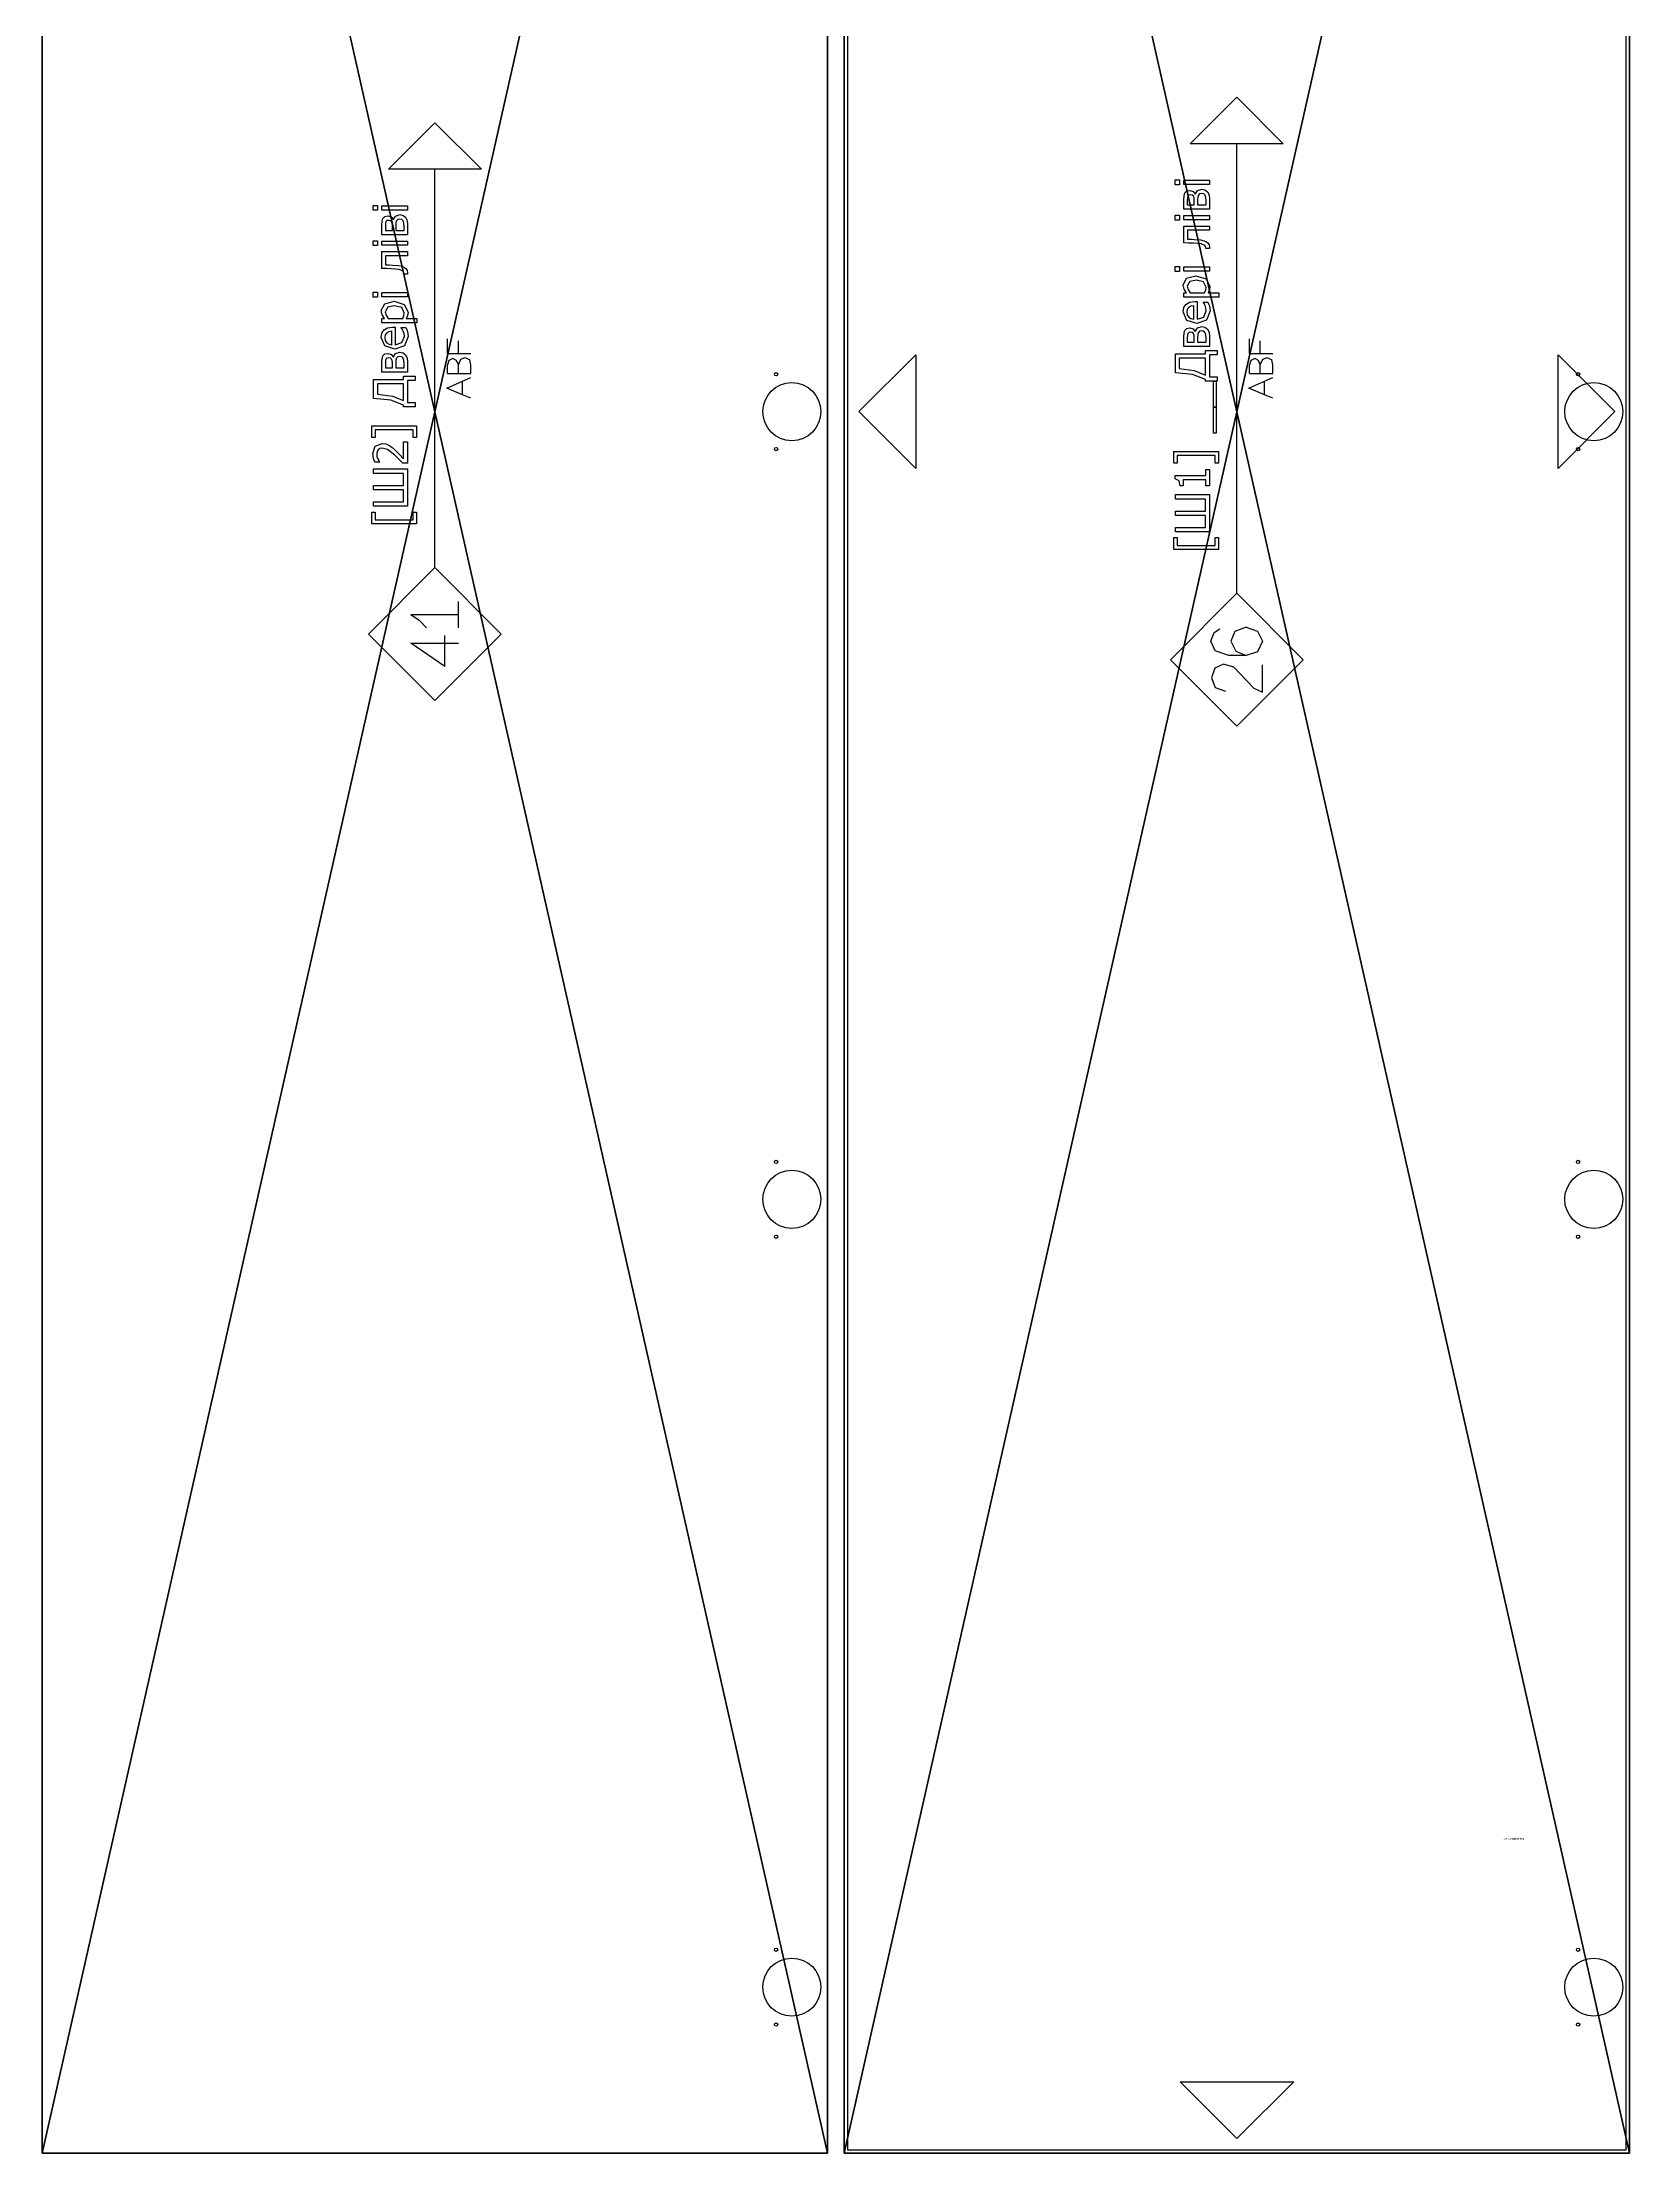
# Model space of a CAD drawing. Header units: millimetres. Extents: x -45532 to 18, y -11338 to 4436.
# Drawn here: x -10303 to -9342, y 0 to 1271 of the extents above; entities that cross this region are included whole.
import ezdxf

# ---------------------------------------------------------------- set-up
doc = ezdxf.new("R2010")
doc.units = ezdxf.units.MM
doc.header["$LTSCALE"] = 25.4
doc.layers.get('0').update_dxf_attribs({"true_color": 0xffffff})
for name, color, linetype, true_color in [('ABF_cuttingLines', 134, 'Continuous', 0x009987), ('ABF_edgeBanding', 252, 'Continuous', 0x777799), ('ABF_Label', 190, 'Continuous', 0x9900ff), ('DEPTH13-ARTICLE96053', 36, 'Continuous', 0x664400), ('DEPTH3.0-ARTICLE46331', 134, 'Continuous', 0x009987)]:
    doc.layers.add(name, color=color, linetype=linetype, true_color=true_color)

# ---------------------------------------------------------------- blocks, each defined once
blk = doc.blocks.new('Group584#1')
at = {"layer": 'DEPTH13-ARTICLE96053', "color": 0}
blk.add_circle((21.5, 0), 17.5, dxfattribs=at)
at = {"layer": 'DEPTH3.0-ARTICLE46331', "color": 0}
for centre in [(31, 22.5), (31, -22.5)]:
    blk.add_circle(centre, 1, dxfattribs=at)
blk = doc.blocks.new('Group586#1')
at = {"layer": 'DEPTH13-ARTICLE96053', "color": 0}
blk.add_circle((21.5, 0), 17.5, dxfattribs=at)
at = {"layer": 'DEPTH3.0-ARTICLE46331', "color": 0}
for centre in [(31, 22.5), (31, -22.5)]:
    blk.add_circle(centre, 1, dxfattribs=at)
blk = doc.blocks.new('Group588#1')
at = {"layer": 'DEPTH13-ARTICLE96053', "color": 0}
blk.add_circle((21.5, 0), 17.5, dxfattribs=at)
at = {"layer": 'DEPTH3.0-ARTICLE46331', "color": 0}
for centre in [(31, 22.5), (31, -22.5)]:
    blk.add_circle(centre, 1, dxfattribs=at)
blk = doc.blocks.new('Group1153#1')
at = {"layer": 'ABF_Label', "color": 0}
for p, q in [((-52.72, 7.03), (-52.72, 24.09)), ((-52.72, 24.09), (-48.16, 24.09)), ((-48.16, 22.84), (-51.19, 22.84)), ((-51.19, 22.84), (-51.19, 8.29)), ((-48.16, 24.09), (-48.16, 22.84)), ((-45.98, 10.47), (-45.98, 23.51)), ((-45.98, 23.51), (-44.25, 23.51)), ((-44.25, 23.51), (-44.25, 11.97)), ((-39.71, 11.97), (-39.71, 23.51)), ((-39.71, 23.51), (-37.98, 23.51)), ((-37.98, 23.51), (-37.98, 11.97)), ((-33.44, 11.97), (-33.44, 23.51)), ((-33.44, 23.51), (-31.71, 23.51)), ((-31.71, 23.51), (-31.71, 10.47)), ((-28.4, 21.73), (-26.43, 22.11)), ((-28.4, 20.54), (-28.4, 21.73)), ((-26.04, 20.54), (-28.4, 20.54)), ((-26.43, 22.11), (-25.72, 23.55)), ((-26.04, 11.8), (-26.04, 20.54)), ((-25.72, 23.55), (-24.36, 23.55)), ((-24.36, 23.55), (-24.36, 11.8)), ((-19.73, 22.84), (-19.73, 24.09)), ((-19.73, 24.09), (-15.18, 24.09)), ((-16.71, 22.84), (-19.73, 22.84)), ((-16.71, 8.29), (-16.71, 22.84)), ((-15.18, 24.09), (-15.18, 7.03)), ((12.33, 12.01), (14.17, 16.9)), ((15.7, 16.26), (14.01, 12.01)), ((14.17, 16.9), (14.86, 23.51)), ((14.86, 23.51), (22.14, 23.51)), ((16.49, 22), (15.7, 16.26)), ((20.41, 22), (16.49, 22)), ((20.41, 12.01), (20.41, 22)), ((22.14, 23.51), (22.14, 12.01)), ((24.92, 10.47), (24.92, 20.25)), ((24.92, 20.25), (28.51, 20.25)), ((28.12, 18.94), (26.55, 18.94)), ((26.55, 18.94), (26.55, 16.26)), ((26.55, 16.26), (28.44, 16.26)), ((29.2, 18.91), (28.12, 18.94)), ((28.44, 16.26), (29.3, 16.31)), ((28.51, 20.25), (30.09, 20.18)), ((29.9, 18.71), (29.2, 18.91)), ((29.3, 16.31), (29.86, 16.55)), ((29.86, 16.55), (30.27, 17.03)), ((30.28, 18.32), (29.9, 18.71)), ((30.09, 20.18), (31.08, 19.85)), ((30.27, 17.03), (30.39, 17.74)), ((30.39, 17.74), (30.28, 18.32)), ((31.7, 16.74), (30.67, 15.88)), ((31.08, 19.85), (31.84, 19.1)), ((32.08, 18), (31.7, 16.74)), ((31.84, 19.1), (32.08, 18)), ((33.65, 15.3), (34.9, 19.11)), ((34.9, 19.11), (38.18, 20.52)), ((35.57, 17.54), (35.32, 16.45)), ((35.32, 16.45), (40.5, 16.45)), ((36.13, 18.39), (35.57, 17.54)), ((36.97, 18.97), (36.13, 18.39)), ((38.08, 19.16), (36.97, 18.97)), ((39.2, 18.97), (38.08, 19.16)), ((38.18, 20.52), (39.79, 20.26)), ((39.94, 18.41), (39.2, 18.97)), ((39.79, 20.26), (41.02, 19.44)), ((40.34, 17.6), (39.94, 18.41)), ((40.5, 16.45), (40.34, 17.6)), ((41.02, 19.44), (41.82, 18.06)), ((41.82, 18.06), (42.1, 16.08)), ((43.77, 6.86), (43.77, 20.25)), ((43.77, 20.25), (45.41, 20.25)), ((45.41, 20.25), (45.41, 19.23)), ((45.41, 19.23), (46.78, 20.15)), ((46.65, 18.64), (45.41, 17.84)), ((45.41, 17.84), (45.41, 12.3)), ((48.01, 18.95), (46.65, 18.64)), ((46.78, 20.15), (48.41, 20.52)), ((49.74, 18.03), (48.01, 18.95)), ((48.41, 20.52), (51.03, 19.19)), ((50.27, 15.43), (49.74, 18.03)), ((51.03, 19.19), (51.97, 15.62)), ((53.6, 21.89), (53.6, 23.6)), ((53.6, 23.6), (55.48, 23.6)), ((55.48, 21.89), (53.6, 21.89)), ((53.72, 10.47), (53.72, 20.25)), ((53.72, 20.25), (55.36, 20.25)), ((55.36, 20.25), (55.36, 10.47)), ((55.48, 23.6), (55.48, 21.89)), ((64.1, 13.68), (64.39, 16.68)), ((64.39, 16.68), (64.46, 18.38)), ((64.46, 18.38), (64.52, 20.25)), ((64.52, 20.25), (70.96, 20.25)), ((65.85, 16.26), (65.67, 13.95)), ((65.9, 17.47), (65.85, 16.26)), ((65.95, 18.87), (65.9, 17.47)), ((69.32, 18.87), (65.95, 18.87)), ((69.32, 10.47), (69.32, 18.87)), ((70.96, 20.25), (70.96, 10.47)), ((73.27, 21.89), (73.27, 23.6)), ((73.27, 23.6), (75.14, 23.6)), ((75.14, 21.89), (73.27, 21.89)), ((73.38, 10.47), (73.38, 20.25)), ((73.38, 20.25), (75.03, 20.25)), ((75.03, 20.25), (75.03, 10.47)), ((75.14, 23.6), (75.14, 21.89)), ((77.44, 10.47), (77.44, 20.25)), ((77.44, 20.25), (81.03, 20.25)), ((80.64, 18.94), (79.07, 18.94)), ((79.07, 18.94), (79.07, 16.26)), ((79.07, 16.26), (80.96, 16.26)), ((81.72, 18.91), (80.64, 18.94)), ((80.96, 16.26), (81.82, 16.31)), ((81.03, 20.25), (82.61, 20.18)), ((82.43, 18.71), (81.72, 18.91)), ((81.82, 16.31), (82.38, 16.55)), ((82.38, 16.55), (82.8, 17.03)), ((82.81, 18.32), (82.43, 18.71)), ((82.61, 20.18), (83.6, 19.85)), ((82.8, 17.03), (82.92, 17.74)), ((82.92, 17.74), (82.81, 18.32)), ((84.22, 16.74), (83.2, 15.88)), ((83.6, 19.85), (84.36, 19.1)), ((84.61, 18), (84.22, 16.74)), ((84.36, 19.1), (84.61, 18)), ((86.77, 21.89), (86.77, 23.6)), ((86.77, 23.6), (88.65, 23.6)), ((88.65, 21.89), (86.77, 21.89)), ((86.89, 10.47), (86.89, 20.25)), ((86.89, 20.25), (88.53, 20.25)), ((88.53, 20.25), (88.53, 10.47)), ((88.65, 23.6), (88.65, 21.89)), ((-105.46, 8.28), (-106.89, 4.38)), ((-101.71, 9.68), (-105.46, 8.28)), ((-98.12, 8.36), (-101.71, 9.68)), ((-96.48, 5.11), (-98.12, 8.36)), ((-93.22, 3.02), (-91.47, 8.25)), ((-91.47, 8.25), (-87.75, 9.95)), ((-87.75, 9.95), (-84.38, 8.62)), ((-84.38, 8.62), (-83.02, 6.5)), ((-51.19, 8.29), (-48.16, 8.29)), ((-48.16, 8.29), (-48.16, 7.03)), ((-31.71, 10.47), (-45.98, 10.47)), ((-44.25, 11.97), (-39.71, 11.97)), ((-37.98, 11.97), (-33.44, 11.97)), ((-28.4, 10.47), (-28.4, 11.8)), ((-28.4, 11.8), (-26.04, 11.8)), ((-22.05, 10.47), (-28.4, 10.47)), ((-24.36, 11.8), (-22.05, 11.8)), ((-22.05, 11.8), (-22.05, 10.47)), ((-19.73, 7.03), (-19.73, 8.29)), ((-19.73, 8.29), (-16.71, 8.29)), ((-8.26, 7.84), (-8.26, 8.98)), ((-8.26, 8.98), (1.53, 8.98)), ((1.53, 8.98), (1.81, 8.98)), ((1.53, 7.84), (1.53, 8.98)), ((1.53, 8.98), (11.61, 8.98)), ((1.81, 8.98), (1.81, 7.84)), ((11.61, 8.98), (11.61, 7.84)), ((11.62, 7.51), (11.62, 12.01)), ((11.62, 12.01), (12.33, 12.01)), ((21.73, 10.5), (13.27, 10.5)), ((13.27, 10.5), (13.27, 7.51)), ((14.01, 12.01), (20.41, 12.01)), ((21.73, 7.51), (21.73, 10.5)), ((22.14, 12.01), (23.38, 12.01)), ((23.38, 12.01), (23.38, 7.51)), ((28.76, 10.47), (24.92, 10.47)), ((28.48, 14.98), (26.55, 14.98)), ((26.55, 14.98), (26.55, 11.78)), ((26.55, 11.78), (27.98, 11.78)), ((27.98, 11.78), (29.35, 11.85)), ((29.46, 14.94), (28.48, 14.98)), ((30.33, 10.63), (28.76, 10.47)), ((29.35, 11.85), (30.19, 12.13)), ((30.11, 14.76), (29.46, 14.94)), ((30.75, 14.22), (30.11, 14.76)), ((30.19, 12.13), (30.73, 12.66)), ((31.57, 11.25), (30.33, 10.63)), ((30.67, 15.88), (30.72, 15.82)), ((30.72, 15.82), (32.05, 15)), ((30.73, 12.66), (30.89, 13.42)), ((30.89, 13.42), (30.75, 14.22)), ((32.32, 12.17), (31.57, 11.25)), ((32.05, 15), (32.59, 13.43)), ((32.59, 13.43), (32.32, 12.17)), ((34.94, 11.56), (33.65, 15.3)), ((38.57, 10.24), (34.94, 11.56)), ((42.1, 15.19), (35.32, 15.19)), ((35.32, 15.19), (36.18, 12.58)), ((36.18, 12.58), (38.56, 11.68)), ((38.56, 11.68), (39.62, 11.8)), ((39.56, 10.31), (38.57, 10.24)), ((40.43, 10.51), (39.56, 10.31)), ((39.62, 11.8), (40.56, 12.11)), ((41.2, 10.78), (40.43, 10.51)), ((40.56, 12.11), (41.31, 12.5)), ((41.92, 11.06), (41.2, 10.78)), ((41.31, 12.5), (41.82, 12.86)), ((41.82, 12.86), (41.92, 12.86)), ((41.92, 12.86), (41.92, 11.06)), ((42.1, 16.08), (42.1, 15.19)), ((45.41, 12.3), (46.52, 11.87)), ((46.56, 10.44), (45.41, 10.96)), ((45.41, 10.96), (45.41, 6.86)), ((46.52, 11.87), (47.58, 11.75)), ((47.85, 10.27), (46.56, 10.44)), ((47.58, 11.75), (49.57, 12.69)), ((50.8, 11.72), (47.85, 10.27)), ((49.57, 12.69), (50.27, 15.43)), ((51.97, 15.62), (50.8, 11.72)), ((55.36, 10.47), (53.72, 10.47)), ((62.33, 10.47), (62.33, 11.9)), ((62.33, 11.9), (62.41, 11.9)), ((62.63, 10.46), (62.33, 10.47)), ((62.41, 11.9), (62.54, 11.89)), ((62.54, 11.89), (62.69, 11.89)), ((62.99, 10.45), (62.63, 10.46)), ((62.69, 11.89), (63.11, 11.95)), ((63.76, 10.58), (62.99, 10.45)), ((63.11, 11.95), (63.46, 12.17)), ((63.46, 12.17), (64.1, 13.68)), ((64.4, 10.97), (63.76, 10.58)), ((64.92, 11.56), (64.4, 10.97)), ((65.35, 12.46), (64.92, 11.56)), ((65.67, 13.95), (65.35, 12.46)), ((70.96, 10.47), (69.32, 10.47)), ((75.03, 10.47), (73.38, 10.47)), ((81.29, 10.47), (77.44, 10.47)), ((81.01, 14.98), (79.07, 14.98)), ((79.07, 14.98), (79.07, 11.78)), ((79.07, 11.78), (80.5, 11.78)), ((80.5, 11.78), (81.88, 11.85)), ((81.98, 14.94), (81.01, 14.98)), ((82.85, 10.63), (81.29, 10.47)), ((81.88, 11.85), (82.72, 12.13)), ((82.64, 14.76), (81.98, 14.94)), ((83.27, 14.22), (82.64, 14.76)), ((82.72, 12.13), (83.25, 12.66)), ((84.1, 11.25), (82.85, 10.63)), ((83.2, 15.88), (83.24, 15.82)), ((83.24, 15.82), (84.58, 15)), ((83.25, 12.66), (83.42, 13.42)), ((83.42, 13.42), (83.27, 14.22)), ((84.84, 12.17), (84.1, 11.25)), ((84.58, 15), (85.12, 13.43)), ((85.12, 13.43), (84.84, 12.17)), ((88.53, 10.47), (86.89, 10.47)), ((-97.74, 1.2), (-105.7, -6.45)), ((-97.74, 1.2), (-96.48, 5.11)), ((-93.22, -3.6), (-93.22, 3.02)), ((-91.53, 0.32), (-93.22, -3.6)), ((-87.75, 2.27), (-91.53, 0.32)), ((-83.99, 0.75), (-87.75, 2.27)), ((-82.37, -3.6), (-83.99, 0.75)), ((-69.41, 0), (102.43, 0)), ((-48.16, 7.03), (-52.72, 7.03)), ((-15.18, 7.03), (-19.73, 7.03)), ((1.53, 7.84), (-8.26, 7.84)), ((1.81, 7.84), (1.53, 7.84)), ((11.61, 7.84), (1.53, 7.84)), ((13.27, 7.51), (11.62, 7.51)), ((23.38, 7.51), (21.73, 7.51)), ((45.41, 6.86), (43.77, 6.86)), ((-105.7, -6.45), (-107.26, -9.78)), ((-91.78, -7.97), (-93.22, -3.6)), ((-87.75, -9.78), (-91.78, -7.97)), ((-83.94, -7.97), (-87.75, -9.78)), ((-82.37, -3.6), (-83.94, -7.97)), ((6.49, -10.57), (8.95, -4.58)), ((8.95, -4.58), (11.61, -10.57)), ((14.53, -4.88), (17.96, -4.88)), ((14.53, -4.88), (14.53, -8.98)), ((19.51, -5.38), (17.96, -4.88)), ((20.29, -6.84), (19.51, -5.38)), ((19.55, -8.25), (20.29, -6.84)), ((22.27, -4.79), (22.27, -8.97)), ((22.27, -4.79), (27.81, -4.79)), ((-107.26, -9.78), (-96.82, -9.78)), ((5.21, -13.72), (6.49, -10.57)), ((6.49, -10.57), (11.61, -10.57)), ((11.61, -10.57), (13.01, -13.72)), ((14.53, -8.98), (14.53, -13.72)), ((14.53, -8.98), (17.96, -8.98)), ((14.53, -13.72), (17.96, -13.72)), ((17.96, -8.98), (19.55, -8.25)), ((17.96, -8.98), (20.04, -9.9)), ((17.96, -13.72), (19.76, -13.36)), ((20.74, -11.59), (19.76, -13.36)), ((20.04, -9.9), (20.74, -11.59)), ((22.27, -8.97), (27.09, -8.97)), ((22.27, -8.97), (22.27, -13.72))]:
    blk.add_line(p, q, dxfattribs=at)
for points in [[(-69.41, 0, 0), (-94.81, -25.4, 0), (-120.21, 0, 0), (-94.81, 25.4, 0), (-69.41, 0, 0)], [(102.43, 17.78, 0), (120.21, 0, 0), (102.43, -17.78, 0), (102.43, 17.78, 0)]]:
    blk.add_polyline3d(points, close=True, dxfattribs=at)
blk = doc.blocks.new('Group1726#1')
at = {"layer": 'ABF_cuttingLines', "color": 0}
blk.add_polyline3d([(-1366, 2095, 0), (-1366, 2, 0), (-897, 2, 0), (-897, 2095, 0), (-1366, 2095, 0)], close=True, dxfattribs=at)
blk = doc.blocks.new('Group1727#1')
at = {"layer": 'ABF_edgeBanding', "color": 0}
for points in [[(-1359.1, 1048.5, 0), (-1324.9, 1082.7, 0), (-1324.9, 1014.3, 0), (-1359.1, 1048.5, 0)], [(-903.8, 1048.5, 0), (-938, 1014.3, 0), (-938, 1082.7, 0), (-903.8, 1048.5, 0)], [(-1131.5, 8.8, 0), (-1165.7, 43.1, 0), (-1097.2, 43.1, 0), (-1131.5, 8.8, 0)]]:
    blk.add_polyline3d(points, close=True, dxfattribs=at)
blk = doc.blocks.new('_____#89')
at = {"color": 0}
for p, q in [((-1368, 2097), (-1368, 0)), ((-1368, 2097, 18), (-1368, 0, 18)), ((-1368, 2097), (-1368, 0)), ((-1368, 2097, 18), (-1368, 0, 18)), ((-895, 0), (-895, 2097)), ((-895, 0, 18), (-895, 2097, 18)), ((-895, 0), (-895, 2097)), ((-895, 0, 18), (-895, 2097, 18)), ((-1368, 0), (-895, 0)), ((-1368, 0, 18), (-895, 0, 18)), ((-1368, 0), (-1368, 0, 18)), ((-1368, 0), (-895, 0)), ((-1368, 0, 18), (-895, 0, 18)), ((-1368, 0), (-1368, 0, 18)), ((-895, 0), (-895, 0, 18)), ((-895, 0), (-895, 0, 18))]:
    blk.add_line(p, q, dxfattribs=at)
ref = blk.add_blockref('Group584#1', (-895, 1048.5, 18), dxfattribs=dict(at, rotation=180))
ref.add_attrib('Skp_GroupInstanceName', '_ABF_hingeCup', (0, 0), dxfattribs={"height": 1})
ref = blk.add_blockref('Group586#1', (-895, 574.3, 18), dxfattribs=dict(at, rotation=180))
ref.add_attrib('Skp_GroupInstanceName', '_ABF_hingeCup', (0, 0), dxfattribs={"height": 1})
ref = blk.add_blockref('Group588#1', (-895, 100, 18), dxfattribs=dict(at, rotation=180))
ref.add_attrib('Skp_GroupInstanceName', '_ABF_hingeCup', (0, 0), dxfattribs={"height": 1})
at = {"layer": 'ABF_cuttingLines', "color": 0}
blk.add_blockref('Group1726#1', (0, 0, 18), dxfattribs=at)
at = {"layer": 'ABF_edgeBanding', "color": 0}
blk.add_blockref('Group1727#1', (0, 0, 18), dxfattribs=at)
at = {"layer": 'ABF_Label', "color": 0}
ref = blk.add_blockref('Group1153#1', (-1131.5, 1048.5, 18), dxfattribs=dict(at, xscale=1.574803149606299, yscale=1.574803149606299, rotation=90))
ref.add_attrib('Skp_GroupInstanceName', '_ABF_Label', (0, 0), dxfattribs={"layer": '0', "height": 1})
at = {"color": 0}
mesh = blk.add_polyface(dxfattribs=at)
corners = [(-895, 2097), (-1368, 0), (-1368, 2097), (-895, 0)]
mesh.append_faces([[corners[k] for k in face] for face in [(0, 1, 2), (1, 0, 3)]], dxfattribs={"vtx0": -1, "color": 0})
at = {"color": 7, "true_color": 0xffffff}
mesh = blk.add_polyface(dxfattribs=at)
corners = [(-895, 0, 18), (-1368, 2097, 18), (-1368, 0, 18), (-895, 2097, 18)]
mesh.append_faces([[corners[k] for k in face] for face in [(0, 1, 2), (1, 0, 3)]], dxfattribs={"vtx0": -1, "color": 7})
at = {"color": 0}
mesh = blk.add_polyface(dxfattribs=at)
corners = [(-1368, 2097, 18), (-1368, 0), (-1368, 0, 18), (-1368, 2097)]
mesh.append_faces([[corners[k] for k in face] for face in [(0, 1, 2), (1, 0, 3)]], dxfattribs={"vtx0": -1, "color": 0})
mesh = blk.add_polyface(dxfattribs=at)
corners = [(-895, 2097), (-895, 0, 18), (-895, 0), (-895, 2097, 18)]
mesh.append_faces([[corners[k] for k in face] for face in [(0, 1, 2), (1, 0, 3)]], dxfattribs={"vtx0": -1, "color": 0})
mesh = blk.add_polyface(dxfattribs=at)
corners = [(-895, 0, 18), (-1368, 0), (-895, 0), (-1368, 0, 18)]
mesh.append_faces([[corners[k] for k in face] for face in [(0, 1, 2), (1, 0, 3)]], dxfattribs={"vtx0": -1, "color": 0})
blk = doc.blocks.new('Group157#1')
at = {"layer": 'DEPTH13-ARTICLE96053', "color": 0}
blk.add_circle((21.5, 0), 17.5, dxfattribs=at)
at = {"layer": 'DEPTH3.0-ARTICLE46331', "color": 0}
for centre in [(31, 22.5), (31, -22.5)]:
    blk.add_circle(centre, 1, dxfattribs=at)
blk = doc.blocks.new('Group159#1')
at = {"layer": 'DEPTH13-ARTICLE96053', "color": 0}
blk.add_circle((21.5, 0), 17.5, dxfattribs=at)
at = {"layer": 'DEPTH3.0-ARTICLE46331', "color": 0}
for centre in [(31, 22.5), (31, -22.5)]:
    blk.add_circle(centre, 1, dxfattribs=at)
blk = doc.blocks.new('Group161#1')
at = {"layer": 'DEPTH13-ARTICLE96053', "color": 0}
blk.add_circle((21.5, 0), 17.5, dxfattribs=at)
at = {"layer": 'DEPTH3.0-ARTICLE46331', "color": 0}
for centre in [(31, 22.5), (31, -22.5)]:
    blk.add_circle(centre, 1, dxfattribs=at)
blk = doc.blocks.new('Group1183#1')
at = {"layer": 'ABF_Label', "color": 0}
for p, q in [((-42.93, 7.03), (-42.93, 24.09)), ((-42.93, 24.09), (-38.37, 24.09)), ((-38.37, 22.84), (-41.39, 22.84)), ((-41.39, 22.84), (-41.39, 8.29)), ((-38.37, 24.09), (-38.37, 22.84)), ((-36.19, 10.47), (-36.19, 23.51)), ((-36.19, 23.51), (-34.46, 23.51)), ((-34.46, 23.51), (-34.46, 11.97)), ((-29.92, 11.97), (-29.92, 23.51)), ((-29.92, 23.51), (-28.19, 23.51)), ((-28.19, 23.51), (-28.19, 11.97)), ((-23.65, 11.97), (-23.65, 23.51)), ((-23.65, 23.51), (-21.91, 23.51)), ((-21.91, 23.51), (-21.91, 10.47)), ((-19.37, 22.99), (-17.85, 23.52)), ((-19.37, 21.13), (-19.37, 22.99)), ((-19.27, 21.13), (-19.37, 21.13)), ((-18.72, 21.49), (-19.27, 21.13)), ((-18.01, 21.85), (-18.72, 21.49)), ((-17.09, 22.15), (-18.01, 21.85)), ((-17.85, 23.52), (-16.02, 23.78)), ((-16.15, 22.26), (-17.09, 22.15)), ((-16.49, 15.44), (-14.46, 18.06)), ((-15.27, 22.13), (-16.15, 22.26)), ((-16.02, 23.78), (-13.16, 22.81)), ((-14.56, 21.74), (-15.27, 22.13)), ((-14.09, 21.06), (-14.56, 21.74)), ((-13.58, 16.45), (-14.55, 15.35)), ((-14.46, 18.06), (-13.92, 20.1)), ((-13.92, 20.1), (-14.09, 21.06)), ((-12.81, 17.58), (-13.58, 16.45)), ((-13.16, 22.81), (-12.13, 20.19)), ((-12.31, 18.78), (-12.81, 17.58)), ((-12.13, 20.19), (-12.31, 18.78)), ((-9.94, 22.84), (-9.94, 24.09)), ((-9.94, 24.09), (-5.39, 24.09)), ((-6.92, 22.84), (-9.94, 22.84)), ((-6.92, 8.29), (-6.92, 22.84)), ((-5.39, 24.09), (-5.39, 7.03)), ((2.54, 12.01), (4.37, 16.9)), ((5.91, 16.26), (4.21, 12.01)), ((4.37, 16.9), (5.07, 23.51)), ((5.07, 23.51), (12.35, 23.51)), ((6.7, 22), (5.91, 16.26)), ((10.62, 22), (6.7, 22)), ((10.62, 12.01), (10.62, 22)), ((12.35, 23.51), (12.35, 12.01)), ((15.13, 10.47), (15.13, 20.25)), ((15.13, 20.25), (18.72, 20.25)), ((18.32, 18.94), (16.76, 18.94)), ((16.76, 18.94), (16.76, 16.26)), ((16.76, 16.26), (18.65, 16.26)), ((19.4, 18.91), (18.32, 18.94)), ((18.65, 16.26), (19.51, 16.31)), ((18.72, 20.25), (20.29, 20.18)), ((20.11, 18.71), (19.4, 18.91)), ((19.51, 16.31), (20.07, 16.55)), ((20.07, 16.55), (20.48, 17.03)), ((20.49, 18.32), (20.11, 18.71)), ((20.29, 20.18), (21.28, 19.85)), ((20.48, 17.03), (20.6, 17.74)), ((20.6, 17.74), (20.49, 18.32)), ((21.91, 16.74), (20.88, 15.88)), ((21.28, 19.85), (22.05, 19.1)), ((22.29, 18), (21.91, 16.74)), ((22.05, 19.1), (22.29, 18)), ((23.86, 15.3), (25.11, 19.11)), ((25.11, 19.11), (28.39, 20.52)), ((25.78, 17.54), (25.53, 16.45)), ((25.53, 16.45), (30.71, 16.45)), ((26.34, 18.39), (25.78, 17.54)), ((27.17, 18.97), (26.34, 18.39)), ((28.29, 19.16), (27.17, 18.97)), ((29.41, 18.97), (28.29, 19.16)), ((28.39, 20.52), (30, 20.26)), ((30.15, 18.41), (29.41, 18.97)), ((30, 20.26), (31.22, 19.44)), ((30.55, 17.6), (30.15, 18.41)), ((30.71, 16.45), (30.55, 17.6)), ((31.22, 19.44), (32.03, 18.06)), ((32.03, 18.06), (32.31, 16.08)), ((33.97, 6.86), (33.97, 20.25)), ((33.97, 20.25), (35.62, 20.25)), ((35.62, 20.25), (35.62, 19.23)), ((35.62, 19.23), (36.98, 20.15)), ((36.86, 18.64), (35.62, 17.84)), ((35.62, 17.84), (35.62, 12.3)), ((38.21, 18.95), (36.86, 18.64)), ((36.98, 20.15), (38.62, 20.52)), ((39.95, 18.03), (38.21, 18.95)), ((38.62, 20.52), (41.24, 19.19)), ((40.48, 15.43), (39.95, 18.03)), ((41.24, 19.19), (42.18, 15.62)), ((43.81, 21.89), (43.81, 23.6)), ((43.81, 23.6), (45.68, 23.6)), ((45.68, 21.89), (43.81, 21.89)), ((43.92, 10.47), (43.92, 20.25)), ((43.92, 20.25), (45.57, 20.25)), ((45.57, 20.25), (45.57, 10.47)), ((45.68, 23.6), (45.68, 21.89)), ((54.31, 13.68), (54.6, 16.68)), ((54.6, 16.68), (54.67, 18.38)), ((54.67, 18.38), (54.72, 20.25)), ((54.72, 20.25), (61.17, 20.25)), ((56.06, 16.26), (55.88, 13.95)), ((56.11, 17.47), (56.06, 16.26)), ((56.16, 18.87), (56.11, 17.47)), ((59.52, 18.87), (56.16, 18.87)), ((59.52, 10.47), (59.52, 18.87)), ((61.17, 20.25), (61.17, 10.47)), ((63.47, 21.89), (63.47, 23.6)), ((63.47, 23.6), (65.35, 23.6)), ((65.35, 21.89), (63.47, 21.89)), ((63.59, 10.47), (63.59, 20.25)), ((63.59, 20.25), (65.23, 20.25)), ((65.23, 20.25), (65.23, 10.47)), ((65.35, 23.6), (65.35, 21.89)), ((67.65, 10.47), (67.65, 20.25)), ((67.65, 20.25), (71.24, 20.25)), ((70.85, 18.94), (69.28, 18.94)), ((69.28, 18.94), (69.28, 16.26)), ((69.28, 16.26), (71.17, 16.26)), ((71.93, 18.91), (70.85, 18.94)), ((71.17, 16.26), (72.03, 16.31)), ((71.24, 20.25), (72.82, 20.18)), ((72.64, 18.71), (71.93, 18.91)), ((72.03, 16.31), (72.59, 16.55)), ((72.59, 16.55), (73, 17.03)), ((73.02, 18.32), (72.64, 18.71)), ((72.82, 20.18), (73.81, 19.85)), ((73, 17.03), (73.13, 17.74)), ((73.13, 17.74), (73.02, 18.32)), ((74.43, 16.74), (73.41, 15.88)), ((73.81, 19.85), (74.57, 19.1)), ((74.82, 18), (74.43, 16.74)), ((74.57, 19.1), (74.82, 18)), ((76.98, 21.89), (76.98, 23.6)), ((76.98, 23.6), (78.85, 23.6)), ((78.85, 21.89), (76.98, 21.89)), ((77.09, 10.47), (77.09, 20.25)), ((77.09, 20.25), (78.74, 20.25)), ((78.74, 20.25), (78.74, 10.47)), ((78.85, 23.6), (78.85, 21.89)), ((-97.47, -3.77), (-88.56, 9.2)), ((-88.56, 9.2), (-88.56, -3.77)), ((-77.6, 9.2), (-79.72, 6)), ((-77.6, 9.2), (-77.6, -9.05)), ((-41.39, 8.29), (-38.37, 8.29)), ((-38.37, 8.29), (-38.37, 7.03)), ((-21.91, 10.47), (-36.19, 10.47)), ((-34.46, 11.97), (-29.92, 11.97)), ((-28.19, 11.97), (-23.65, 11.97)), ((-19.64, 12.3), (-18, 13.87)), ((-19.64, 10.47), (-19.64, 12.3)), ((-11.59, 10.47), (-19.64, 10.47)), ((-18, 13.87), (-16.49, 15.44)), ((-16.38, 13.49), (-18, 11.96)), ((-18, 11.96), (-11.59, 11.96)), ((-14.55, 15.35), (-16.38, 13.49)), ((-11.59, 11.96), (-11.59, 10.47)), ((-9.94, 7.03), (-9.94, 8.29)), ((-9.94, 8.29), (-6.92, 8.29)), ((1.83, 7.51), (1.83, 12.01)), ((1.83, 12.01), (2.54, 12.01)), ((11.94, 10.5), (3.48, 10.5)), ((3.48, 10.5), (3.48, 7.51)), ((4.21, 12.01), (10.62, 12.01)), ((11.94, 7.51), (11.94, 10.5)), ((12.35, 12.01), (13.58, 12.01)), ((13.58, 12.01), (13.58, 7.51)), ((18.97, 10.47), (15.13, 10.47)), ((18.69, 14.98), (16.76, 14.98)), ((16.76, 14.98), (16.76, 11.78)), ((16.76, 11.78), (18.18, 11.78)), ((18.18, 11.78), (19.56, 11.85)), ((19.66, 14.94), (18.69, 14.98)), ((20.53, 10.63), (18.97, 10.47)), ((19.56, 11.85), (20.4, 12.13)), ((20.32, 14.76), (19.66, 14.94)), ((20.95, 14.22), (20.32, 14.76)), ((20.4, 12.13), (20.93, 12.66)), ((21.78, 11.25), (20.53, 10.63)), ((20.88, 15.88), (20.92, 15.82)), ((20.92, 15.82), (22.26, 15)), ((20.93, 12.66), (21.1, 13.42)), ((21.1, 13.42), (20.95, 14.22)), ((22.53, 12.17), (21.78, 11.25)), ((22.26, 15), (22.8, 13.43)), ((22.8, 13.43), (22.53, 12.17)), ((25.15, 11.56), (23.86, 15.3)), ((28.78, 10.24), (25.15, 11.56)), ((32.31, 15.19), (25.53, 15.19)), ((25.53, 15.19), (26.39, 12.58)), ((26.39, 12.58), (28.76, 11.68)), ((28.76, 11.68), (29.83, 11.8)), ((29.77, 10.31), (28.78, 10.24)), ((30.64, 10.51), (29.77, 10.31)), ((29.83, 11.8), (30.77, 12.11)), ((31.41, 10.78), (30.64, 10.51)), ((30.77, 12.11), (31.52, 12.5)), ((32.13, 11.06), (31.41, 10.78)), ((31.52, 12.5), (32.03, 12.86)), ((32.03, 12.86), (32.13, 12.86)), ((32.13, 12.86), (32.13, 11.06)), ((32.31, 16.08), (32.31, 15.19)), ((35.62, 12.3), (36.73, 11.87)), ((36.77, 10.44), (35.62, 10.96)), ((35.62, 10.96), (35.62, 6.86)), ((36.73, 11.87), (37.78, 11.75)), ((38.06, 10.27), (36.77, 10.44)), ((37.78, 11.75), (39.77, 12.69)), ((41.01, 11.72), (38.06, 10.27)), ((39.77, 12.69), (40.48, 15.43)), ((42.18, 15.62), (41.01, 11.72)), ((45.57, 10.47), (43.92, 10.47)), ((52.53, 10.47), (52.53, 11.9)), ((52.53, 11.9), (52.62, 11.9)), ((52.84, 10.46), (52.53, 10.47)), ((52.62, 11.9), (52.75, 11.89)), ((52.75, 11.89), (52.9, 11.89)), ((53.2, 10.45), (52.84, 10.46)), ((52.9, 11.89), (53.31, 11.95)), ((53.97, 10.58), (53.2, 10.45)), ((53.31, 11.95), (53.67, 12.17)), ((53.67, 12.17), (54.31, 13.68)), ((54.61, 10.97), (53.97, 10.58)), ((55.13, 11.56), (54.61, 10.97)), ((55.56, 12.46), (55.13, 11.56)), ((55.88, 13.95), (55.56, 12.46)), ((61.17, 10.47), (59.52, 10.47)), ((65.23, 10.47), (63.59, 10.47)), ((71.5, 10.47), (67.65, 10.47)), ((71.22, 14.98), (69.28, 14.98)), ((69.28, 14.98), (69.28, 11.78)), ((69.28, 11.78), (70.71, 11.78)), ((70.71, 11.78), (72.08, 11.85)), ((72.19, 14.94), (71.22, 14.98)), ((73.06, 10.63), (71.5, 10.47)), ((72.08, 11.85), (72.92, 12.13)), ((72.85, 14.76), (72.19, 14.94)), ((73.48, 14.22), (72.85, 14.76)), ((72.92, 12.13), (73.46, 12.66)), ((74.31, 11.25), (73.06, 10.63)), ((73.41, 15.88), (73.45, 15.82)), ((73.45, 15.82), (74.79, 15)), ((73.46, 12.66), (73.62, 13.42)), ((73.62, 13.42), (73.48, 14.22)), ((75.05, 12.17), (74.31, 11.25)), ((74.79, 15), (75.32, 13.43)), ((75.32, 13.43), (75.05, 12.17)), ((78.74, 10.47), (77.09, 10.47)), ((-79.72, 6), (-82.61, 3.2)), ((-59.62, 0), (92.64, 0)), ((-38.37, 7.03), (-42.93, 7.03)), ((-5.39, 7.03), (-9.94, 7.03)), ((3.48, 7.51), (1.83, 7.51)), ((13.58, 7.51), (11.94, 7.51)), ((35.62, 6.86), (33.97, 6.86)), ((-97.47, -3.77), (-88.56, -3.77)), ((-88.56, -3.77), (-85.62, -3.77)), ((-88.56, -3.77), (-88.56, -9.05)), ((6.49, -10.57), (8.95, -4.58)), ((8.95, -4.58), (11.61, -10.57)), ((14.53, -4.88), (17.96, -4.88)), ((14.53, -4.88), (14.53, -8.98)), ((19.51, -5.38), (17.96, -4.88)), ((20.29, -6.84), (19.51, -5.38)), ((19.55, -8.25), (20.29, -6.84)), ((22.27, -4.79), (22.27, -8.97)), ((22.27, -4.79), (27.81, -4.79)), ((-82.61, -9.05), (-77.6, -9.05)), ((-77.6, -9.05), (-72.57, -9.05)), ((5.21, -13.72), (6.49, -10.57)), ((6.49, -10.57), (11.61, -10.57)), ((11.61, -10.57), (13.01, -13.72)), ((14.53, -8.98), (14.53, -13.72)), ((14.53, -8.98), (17.96, -8.98)), ((14.53, -13.72), (17.96, -13.72)), ((17.96, -8.98), (19.55, -8.25)), ((17.96, -8.98), (20.04, -9.9)), ((17.96, -13.72), (19.76, -13.36)), ((20.74, -11.59), (19.76, -13.36)), ((20.04, -9.9), (20.74, -11.59)), ((22.27, -8.97), (27.09, -8.97)), ((22.27, -8.97), (22.27, -13.72))]:
    blk.add_line(p, q, dxfattribs=at)
for points in [[(-59.62, 0, 0), (-85.02, -25.4, 0), (-110.42, 0, 0), (-85.02, 25.4, 0), (-59.62, 0, 0)], [(92.64, 17.78, 0), (110.42, 0, 0), (92.64, -17.78, 0), (92.64, 17.78, 0)]]:
    blk.add_polyline3d(points, close=True, dxfattribs=at)
blk = doc.blocks.new('Group1728#1')
at = {"layer": 'ABF_cuttingLines', "color": 0}
blk.add_polyline3d([(-2206.4, 2097, 0), (-2679.4, 2097, 0), (-2679.4, 0, 0), (-2206.4, 0, 0), (-2206.4, 2097, 0)], close=True, dxfattribs=at)
blk = doc.blocks.new('_____#90')
at = {"layer": 'ABF_cuttingLines', "color": 0}
for p, q in [((-2679.4, 2097), (-2679.4, 0)), ((-2679.4, 2097, 18), (-2679.4, 0, 18)), ((-2679.4, 2097), (-2679.4, 0)), ((-2679.4, 2097, 18), (-2679.4, 0, 18)), ((-2206.4, 0), (-2206.4, 2097)), ((-2206.4, 0, 18), (-2206.4, 2097, 18)), ((-2206.4, 0), (-2206.4, 2097)), ((-2206.4, 0, 18), (-2206.4, 2097, 18)), ((-2679.4, 0), (-2206.4, 0)), ((-2679.4, 0, 18), (-2206.4, 0, 18)), ((-2679.4, 0), (-2679.4, 0, 18)), ((-2679.4, 0), (-2206.4, 0)), ((-2679.4, 0, 18), (-2206.4, 0, 18)), ((-2679.4, 0), (-2679.4, 0, 18)), ((-2206.4, 0), (-2206.4, 0, 18)), ((-2206.4, 0), (-2206.4, 0, 18))]:
    blk.add_line(p, q, dxfattribs=at)
at = {"color": 0, "rotation": 180}
for name, p in [('Group157#1', (-2206.4, 1048.5, 18)), ('Group159#1', (-2206.4, 574.3, 18)), ('Group161#1', (-2206.4, 100, 18))]:
    blk.add_blockref(name, p, dxfattribs=at)
at = {"layer": 'ABF_cuttingLines', "color": 0}
blk.add_blockref('Group1728#1', (0, 0, 18), dxfattribs=at)
at = {"layer": 'ABF_Label', "color": 0, "xscale": 1.574803149606299, "yscale": 1.574803149606299, "rotation": 90}
blk.add_blockref('Group1183#1', (-2442.9, 1048.5, 18), dxfattribs=at)
at = {"color": 0}
mesh = blk.add_polyface(dxfattribs=at)
corners = [(-2206.4, 2097), (-2679.4, 0), (-2679.4, 2097), (-2206.4, 0)]
mesh.append_faces([[corners[k] for k in face] for face in [(0, 1, 2), (1, 0, 3)]], dxfattribs={"vtx0": -1, "color": 0})
at = {"color": 7, "true_color": 0xffffff}
mesh = blk.add_polyface(dxfattribs=at)
corners = [(-2206.4, 0, 18), (-2679.4, 2097, 18), (-2679.4, 0, 18), (-2206.4, 2097, 18)]
mesh.append_faces([[corners[k] for k in face] for face in [(0, 1, 2), (1, 0, 3)]], dxfattribs={"vtx0": -1, "color": 7})
at = {"color": 0}
mesh = blk.add_polyface(dxfattribs=at)
corners = [(-2679.4, 2097, 18), (-2679.4, 0), (-2679.4, 0, 18), (-2679.4, 2097)]
mesh.append_faces([[corners[k] for k in face] for face in [(0, 1, 2), (1, 0, 3)]], dxfattribs={"vtx0": -1, "color": 0})
mesh = blk.add_polyface(dxfattribs=at)
corners = [(-2206.4, 2097), (-2206.4, 0, 18), (-2206.4, 0), (-2206.4, 2097, 18)]
mesh.append_faces([[corners[k] for k in face] for face in [(0, 1, 2), (1, 0, 3)]], dxfattribs={"vtx0": -1, "color": 0})
mesh = blk.add_polyface(dxfattribs=at)
corners = [(-2206.4, 0, 18), (-2679.4, 0), (-2206.4, 0), (-2679.4, 0, 18)]
mesh.append_faces([[corners[k] for k in face] for face in [(0, 1, 2), (1, 0, 3)]], dxfattribs={"vtx0": -1, "color": 0})
blk = doc.blocks.new('_201238___._KRONOSPAN_5981_PD__NEW_2800207018_THICKNESS_18')
at = {"color": 0}
for name, p in [('_____#90', (-7623.6, 0)), ('_____#89', (-8452, 0))]:
    blk.add_blockref(name, p, dxfattribs=at)
blk = doc.blocks.new('Group1460#1')
blk = doc.blocks.new('Group1734#1')
blk = doc.blocks.new('Group1735#1')
blk = doc.blocks.new('______#75')
at = {"layer": 'ABF_cuttingLines', "color": 0}
ref = blk.add_blockref('Group1734#1', (0, 0, 18), dxfattribs=at)
ref.add_attrib('Skp_GroupInstanceName', '_ABF_cuttingLines', (0, 0), dxfattribs={"layer": '0', "height": 1})
at = {"layer": 'ABF_edgeBanding', "color": 0}
ref = blk.add_blockref('Group1735#1', (0, 0, 18), dxfattribs=at)
ref.add_attrib('Skp_GroupInstanceName', '_ABF_edgeBanding', (0, 0), dxfattribs={"layer": '0', "height": 1})
at = {"layer": 'ABF_Label', "color": 0}
ref = blk.add_blockref('Group1460#1', (-3725.2, 111.1, 18), dxfattribs=dict(at, xscale=1.574803149606299, yscale=1.574803149606299, rotation=90))
ref.add_attrib('Skp_GroupInstanceName', '_ABF_Label', (0, 0), dxfattribs={"layer": '0', "height": 1})
blk = doc.blocks.new('_48501___EGGER_W_1000_ST9___2800207018__THICKNESS_18')
at = {"color": 0}
blk.add_blockref('______#75', (-9422.8, 188.9), dxfattribs=at)

msp = doc.modelspace()

# ---------------------------------------------------------------- block references
at = {"color": 0}
for name in ['_48501___EGGER_W_1000_ST9___2800207018__THICKNESS_18', '_201238___._KRONOSPAN_5981_PD__NEW_2800207018_THICKNESS_18']:
    msp.add_blockref(name, (0, 0), dxfattribs=at)

doc.saveas('drawing.dxf')
